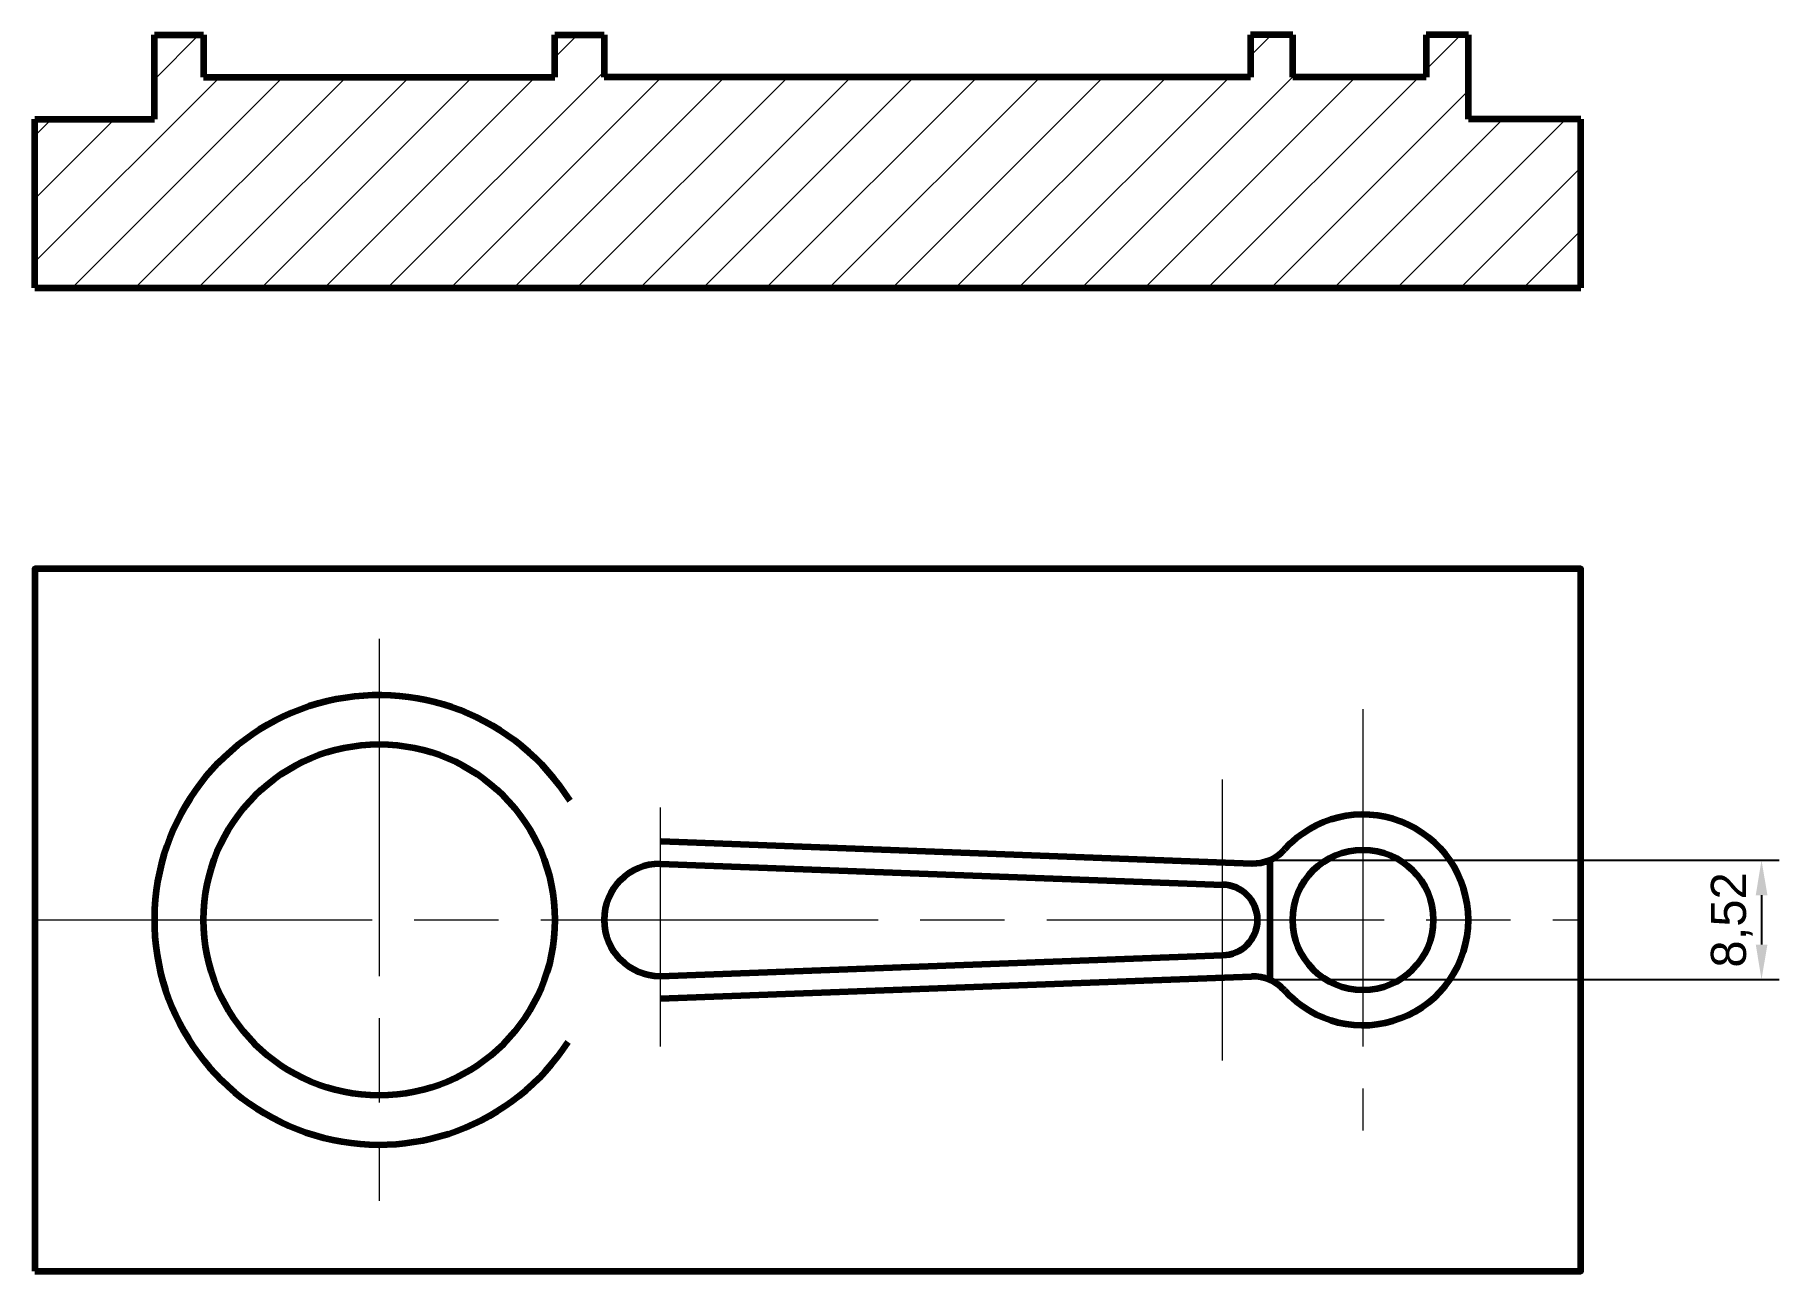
# Model space of a CAD drawing. Header units: millimetres. Extents: x 0 to 124, y 0 to 88.
import ezdxf

# ---------------------------------------------------------------- set-up
doc = ezdxf.new("R2010")
doc.units = ezdxf.units.MM
doc.linetypes.add('ACAD_ISO08W100', pattern=[36, 24, -3, 6, -3])
for name, color, linetype, lineweight in [('Contornos visibles', 1, 'Continuous', 100), ('Cortes', 6, 'Continuous', 20), ('Cotas', 5, 'Continuous', 20), ('Ejes', 3, 'ACAD_ISO08W100', 20)]:
    doc.layers.add(name, color=color, linetype=linetype, lineweight=lineweight)
doc.styles.get("Standard").update_dxf_attribs({"font": 'arial.ttf'})
doc.dimstyles.new('ISO-25', dxfattribs={"dimtxt": 2.5, "dimasz": 2.5, "dimexe": 1.25, "dimexo": 0.625, "dimtad": 1, "dimtxsty": 'Standard', "dimcen": 2.5, "dimadec": 0, "dimazin": 0, "dimtfac": 1, "dimtofl": 0, "dimtmove": 0, "dimatfit": 3, "dimfxl": 1, "dimarcsym": 0})

# ---------------------------------------------------------------- blocks, each defined once
blk = doc.blocks.new('*D2')
at = {"layer": 'Cotas', "color": 0, "lineweight": -2, "transparency": 16777216}
for p, q in [((87.86, 29.26), (124.11, 29.26)), ((122.86, 26.76), (122.86, 23.25)), ((87.86, 20.75), (124.11, 20.75))]:
    blk.add_line(p, q, dxfattribs=at)
at = {"layer": 'Cotas', "color": 0, "transparency": 16777216}
for points in [[(122.45, 26.76), (123.28, 26.76), (122.86, 29.26)], [(122.45, 23.25), (123.28, 23.25), (122.86, 20.75)]]:
    blk.add_solid(points, dxfattribs=at)
at = {"layer": 'Defpoints', "color": 0, "transparency": 16777216}
for p in [(87.24, 29.26), (87.24, 20.75), (122.86, 20.75)]:
    blk.add_point(p, dxfattribs=at)
at = {"layer": 'Cotas', "color": 0, "transparency": 16777216, "insert": (120.74, 25), "char_height": 2.5, "attachment_point": 5, "rotation": 90}
blk.add_mtext('8,52', dxfattribs=at)

msp = doc.modelspace()

# ---------------------------------------------------------------- hatches: boundary and pattern name
at = {"layer": 'Cortes'}
h = msp.add_hatch(dxfattribs=at)
h.set_pattern_fill('ANSI31', color=256)
h.paths.add_polyline_path([(110, 82), (102, 82), (102, 88), (99, 88), (99, 85), (89.5, 85), (89.5, 88), (86.5, 88), (86.5, 85), (40.5, 85), (40.5, 88), (37, 88), (37, 85), (12, 85), (12, 88), (8.5, 88), (8.5, 82), (0, 82), (0, 70), (110, 70)])

# ---------------------------------------------------------------- linework, layer by layer
at = {"layer": 'Contornos visibles'}
for p, q in [((8.5, 82), (8.5, 88)), ((8.5, 88), (12, 88)), ((12, 88), (12, 85)), ((37, 85), (37, 88)), ((37, 88), (40.5, 88)), ((40.5, 88), (40.5, 85)), ((89.5, 88), (86.5, 88)), ((86.5, 88), (86.5, 85)), ((89.5, 85), (89.5, 88)), ((102, 88), (99, 88)), ((99, 88), (99, 85)), ((102, 82), (102, 88)), ((12, 85), (37, 85)), ((86.5, 85), (40.5, 85)), ((99, 85), (89.5, 85)), ((0, 70), (0, 82)), ((0, 82), (8.5, 82)), ((110, 82), (102, 82)), ((110, 70), (110, 82)), ((0, 70), (110, 70)), ((44.566, 30.601), (86.583, 29.027)), ((44.5, 29), (84.526, 27.5)), ((87.865, 29.262), (87.865, 20.762)), ((44.5, 21), (84.535, 22.5)), ((44.5, 19.405), (86.576, 20.981))]:
    msp.add_line(p, q, dxfattribs=at)
msp.add_lwpolyline([(0, 0), (110, 0), (110, 50), (0, 50)], close=True, dxfattribs=at)
for centre, radius in [((24.5, 25), 12.5), ((94.5, 25), 5)]:
    msp.add_circle(centre, radius, dxfattribs=at)
for centre, radius, start, end in [((24.5, 25), 16, 31.9428, 327.17048), ((94.5, 25), 7.5, 221.9306, 138.01081), ((86.696, 32.024), 3, 267.85381, 318.01081), ((44.5, 25), 4, 90, 270), ((84.5, 25), 2.501, 270, 90), ((86.688, 17.984), 3, 41.9306, 92.14572)]:
    msp.add_arc(centre, radius, start, end, dxfattribs=at)
at = {"layer": 'Ejes'}
for p, q in [((24.5, 45), (24.5, 5)), ((94.5, 40), (94.5, 10)), ((84.5, 15), (84.5, 35)), ((44.5, 33), (44.5, 16)), ((0, 25), (110, 25))]:
    msp.add_line(p, q, dxfattribs=at)

# ---------------------------------------------------------------- dimensions: what is measured, and where the dimension line sits
at = {"layer": 'Cotas'}
dim = msp.add_linear_dim(base=(122.863, 20.746), p1=(87.24, 29.262), p2=(87.239, 20.746), angle=90, dimstyle='ISO-25', dxfattribs=at)
dim.commit()
dim.dimension.update_dxf_attribs({"geometry": '*D2', "text_midpoint": (120.735, 25.004)})

doc.saveas('drawing.dxf')
